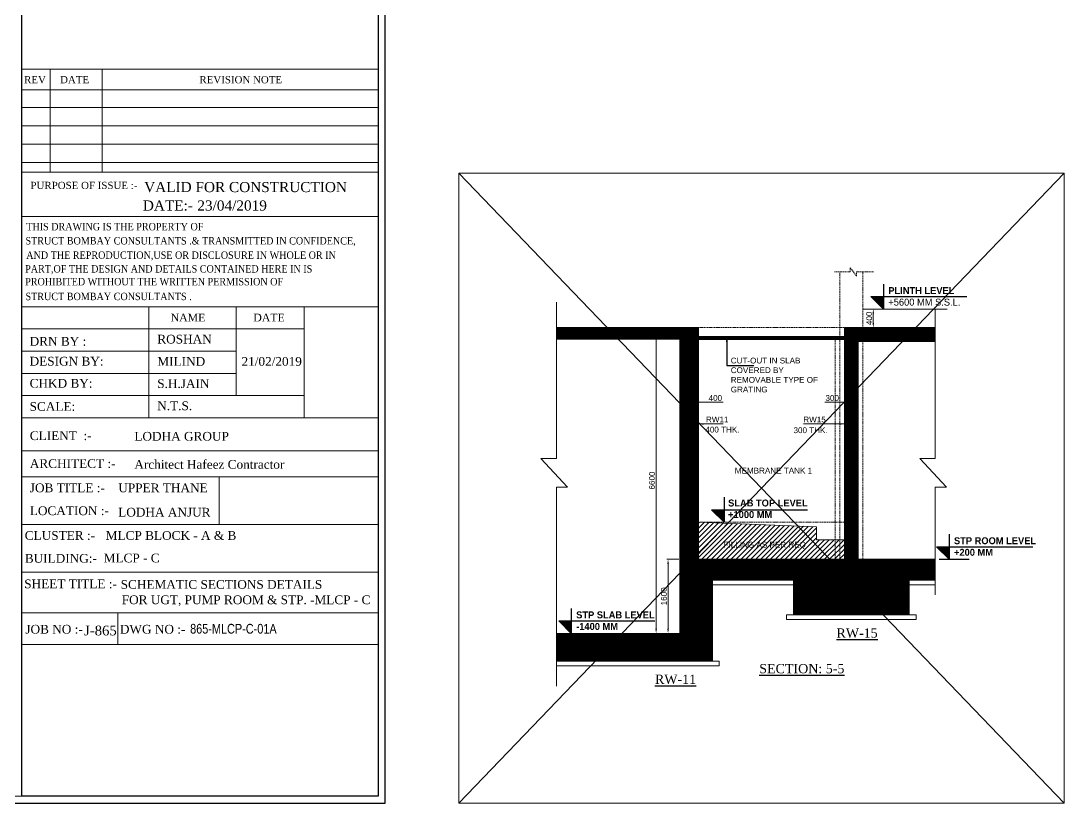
# Model space of a CAD drawing. Header units: millimetres. Extents: x 99112 to 332273, y 431815 to 552227.
# Drawn here: x 298175 to 320693, y 500672 to 517557 of the extents above; entities that cross this region are included whole.
import ezdxf

# ---------------------------------------------------------------- set-up
doc = ezdxf.new("R2010")
doc.units = ezdxf.units.MM
doc.header["$LTSCALE"] = 100
doc.header["$MEASUREMENT"] = 0
doc.linetypes.add('HIDDEN', pattern=[0.375, 0.25, -0.125])
for name, color, linetype in [('03_ALL SECTIONS.$0$WD-DIM', 251, 'Continuous'), ('03_ALL SECTIONS.$0$WD-HATCH', 8, 'Continuous'), ('03_ALL SECTIONS.$0$WD-SLAB', 6, 'Continuous'), ('SHEET', 7, 'Continuous')]:
    doc.layers.add(name, color=color, linetype=linetype)
for name, color, linetype, lineweight in [('CONCRETE', 7, 'Continuous', 20), ('D-sheet', 42, 'Continuous', 13), ('DIM', 8, 'Continuous', 13), ('MAIN TEXT', 6, 'Continuous', 30), ('S- LEVEL', 1, 'Continuous', 25), ('SHADE', 252, 'Continuous', 13), ('SUNK', 251, 'Continuous', 9), ('TEXT', 255, 'Continuous', 25)]:
    doc.layers.add(name, color=color, linetype=linetype, lineweight=lineweight)
doc.styles.add('03_ALL SECTIONS.$0$STD-100', font='', dxfattribs={"height": 200})
doc.styles.add('03_ALL SECTIONS.$0$STD-125', font='', dxfattribs={"height": 250})
doc.styles.add('ARIAL', font='arial.ttf')
doc.styles.add('STYLE3', font='times.ttf', dxfattribs={"width": 0.8, "height": 12})
doc.styles.add('TIMES NEW ROMAN', font='times.ttf', dxfattribs={"width": 0.8, "height": 12})
doc.styles.get('03_ALL SECTIONS.$0$STD-100').set_extended_font_data('Century Gothic')
doc.styles.get('03_ALL SECTIONS.$0$STD-125').set_extended_font_data('Century Gothic')
doc.dimstyles.new('03_ALL SECTIONS.$0$STD-100', dxfattribs={"dimtxt": 200, "dimasz": 100, "dimexe": 100, "dimexo": 0, "dimgap": 20, "dimtad": 0, "dimdec": 0, "dimzin": 0, "dimdsep": 46, "dimtxsty": '03_ALL SECTIONS.$0$STD-100', "dimblk": '03_ALL SECTIONS.$0$_ARCHTICK', "dimcen": 5, "dimdle": 100, "dimclrd": 256, "dimclrt": 4, "dimadec": 0, "dimazin": 0, "dimtfac": 1, "dimtdec": 0, "dimtofl": 0, "dimtmove": 1, "dimatfit": 3, "dimfxl": 0, "dimtolj": 1, "dimtzin": 0, "dimarcsym": 0})
doc.dimstyles.new('50', dxfattribs={"dimscale": 50, "dimtxt": 2.5, "dimasz": 2, "dimexe": 0.5, "dimexo": 0.5, "dimgap": 0.5, "dimtad": 1, "dimdec": 0, "dimzin": 3, "dimdsep": 46, "dimtxsty": 'ARIAL', "dimcen": 0, "dimdle": 1, "dimclrd": 256, "dimclre": 256, "dimclrt": 7, "dimadec": 0, "dimazin": 0, "dimtfac": 1, "dimtdec": 0, "dimtmove": 0, "dimatfit": 3, "dimfxl": 0, "dimtolj": 1, "dimtzin": 0, "dimlwd": -1, "dimlwe": -1, "dimarcsym": 0})

# ---------------------------------------------------------------- blocks, each defined once
blk = doc.blocks.new('*D464')
at = {"layer": 'DIM', "transparency": 16777216}
for p, q in [((312400, 509584), (312400, 509302)), ((312800, 509584), (312800, 509302)), ((312500, 509327), (312700, 509327)), ((312800, 509327), (313330, 509327))]:
    blk.add_line(p, q, dxfattribs=at)
for points in [[(312500, 509343), (312500, 509310), (312400, 509327)], [(312700, 509310), (312700, 509343), (312800, 509327)]]:
    blk.add_solid(points, dxfattribs=at)
at = {"layer": 'DIM', "color": 7, "transparency": 16777216, "insert": (313165, 509416), "char_height": 125, "attachment_point": 5, "style": 'ARIAL'}
blk.add_mtext('\\A1;400', dxfattribs=at)
blk = doc.blocks.new('*D462')
at = {"layer": 'DIM', "transparency": 16777216}
for p, q in [((312375, 505935), (312119, 505935)), ((312144, 505835), (312144, 504435)), ((312125, 504335), (312169, 504335))]:
    blk.add_line(p, q, dxfattribs=at)
for points in [[(312161, 505835), (312128, 505835), (312144, 505935)], [(312128, 504435), (312161, 504435), (312144, 504335)]]:
    blk.add_solid(points, dxfattribs=at)
at = {"layer": 'DIM', "color": 7, "transparency": 16777216, "insert": (312056, 505135), "char_height": 125, "attachment_point": 5, "rotation": 90, "style": 'ARIAL'}
blk.add_mtext('\\A1;1600', dxfattribs=at)
blk = doc.blocks.new('03_ALL SECTIONS.$0$A$C3CA661EA')
at = {"layer": 'S- LEVEL', "ltscale": 1000}
h = blk.add_hatch(color=67, dxfattribs=at)
h.dxf.hatch_style = 1
h.paths.add_polyline_path([(0, 300), (-300, 300), (0, 0)])
blk.add_lwpolyline([(0, 600), (0, 0), (-300, 300), (2004, 300)], dxfattribs=at)
blk = doc.blocks.new('*D463')
at = {"layer": 'DIM', "transparency": 16777216}
for p, q in [((315950, 509584), (315950, 509302)), ((316250, 509584), (316250, 509302)), ((315950, 509327), (315525, 509327)), ((316150, 509327), (316050, 509327))]:
    blk.add_line(p, q, dxfattribs=at)
for points in [[(316050, 509343), (316050, 509310), (315950, 509327)], [(316150, 509310), (316150, 509343), (316250, 509327)]]:
    blk.add_solid(points, dxfattribs=at)
at = {"layer": 'DIM', "color": 7, "transparency": 16777216, "insert": (315687, 509416), "char_height": 125, "attachment_point": 5, "style": 'ARIAL'}
blk.add_mtext('\\A1;300', dxfattribs=at)
blk = doc.blocks.new('03_ALL SECTIONS.$0$_ARCHTICK')
at = {"color": 0, "linetype": 'ByBlock', "const_width": 0.15}
blk.add_lwpolyline([(-0.5, -0.5), (0.5, 0.5)], dxfattribs=at)
blk = doc.blocks.new('*D465')
at = {"layer": 'DIM', "transparency": 16777216}
for p, q in [((312375, 510935), (311861, 510935)), ((311886, 510835), (311886, 504435)), ((312375, 504335), (311861, 504335))]:
    blk.add_line(p, q, dxfattribs=at)
for points in [[(311903, 510835), (311869, 510835), (311886, 510935)], [(311869, 504435), (311903, 504435), (311886, 504335)]]:
    blk.add_solid(points, dxfattribs=at)
at = {"layer": 'DIM', "color": 7, "transparency": 16777216, "insert": (311797, 507635), "char_height": 125, "attachment_point": 5, "rotation": 90, "style": 'ARIAL'}
blk.add_mtext('\\A1;6600', dxfattribs=at)
blk = doc.blocks.new('*D468')
at = {"layer": 'DIM', "transparency": 16777216}
for p, q in [((316375, 511336), (316598, 511336)), ((316573, 511236), (316573, 511035)), ((316375, 510935), (316598, 510935))]:
    blk.add_line(p, q, dxfattribs=at)
for points in [[(316590, 511236), (316557, 511236), (316573, 511336)], [(316557, 511035), (316590, 511035), (316573, 510935)]]:
    blk.add_solid(points, dxfattribs=at)
at = {"layer": 'DIM', "color": 7, "transparency": 16777216, "insert": (316485, 511136), "char_height": 125, "attachment_point": 5, "rotation": 90, "style": 'ARIAL'}
blk.add_mtext('\\A1;400', dxfattribs=at)

msp = doc.modelspace()

# ---------------------------------------------------------------- hatches: boundary and pattern name
at = {"layer": '03_ALL SECTIONS.$0$WD-HATCH', "ltscale": 1000}
h = msp.add_hatch(dxfattribs=at)
h.set_pattern_fill('LINE', color=256, scale=100, angle=90)
h.set_pattern_definition([(90, (472787.521, -1037614.597), (-12.5, 8e-16), [])])
h.paths.add_polyline_path([(315949.2, 510735.4), (312801.2, 510735.4), (312801.2, 510686.4), (315949.2, 510686.4)])
at = {"layer": 'SHADE'}
h = msp.add_hatch(dxfattribs=at)
h.set_pattern_fill('ANSI31', color=256, scale=100, style=0)
h.set_pattern_definition([(45, (196862.697, 492928.726), (-8.8388348, 8.8388348), [])])
h.paths.add_polyline_path([(313100.2, 505485.4), (314850.2, 505485.4), (314850.2, 504735.4), (317350.2, 504735.4), (317350.2, 505485.4), (317912.3, 505485.4), (317912.3, 505935.4), (316250.2, 505935.4), (316250.2, 510635.4), (317912.3, 510635.4), (317912.3, 510935.4), (315950.2, 510935.4), (315950.2, 505935.4), (312800.2, 505935.4), (312800.2, 510935.4), (309734.1, 510935.4), (309734.1, 510685.4), (312400.2, 510685.4), (312400.2, 504335.4), (309734.1, 504335.4), (309734.1, 503735.4), (313100.2, 503735.4)])
h = msp.add_hatch(dxfattribs=at)
h.set_pattern_fill('ANSI31', color=256, scale=600, style=0)
h.set_pattern_definition([(45, (429823.376, 1002074.45), (-53.033009, 53.033009), [])])
h.paths.add_polyline_path([(315950.2, 506355.4), (315350.2, 506355.4), (315350.2, 506635.4), (312800.2, 506735.4), (312800.2, 505935.4), (315950.2, 505935.4)])

# ---------------------------------------------------------------- linework, layer by layer
at = {"color": 5}
msp.add_lwpolyline([(250972, 500671.7), (306038.6, 500671.7), (306038.6, 539653.5), (250972, 539653.5)], close=True, dxfattribs=at)
at = {"color": 0, "linetype": 'ByBlock'}
msp.add_lwpolyline([(298193, 539503.5), (305888.6, 539503.5), (305888.6, 500821.7), (298193, 500821.7)], close=True, dxfattribs=at)
at = {"layer": '03_ALL SECTIONS.$0$WD-SLAB', "color": 8, "ltscale": 1000, "elevation": 389.1}
msp.add_lwpolyline([(315949.2, 510735.4), (312801.2, 510735.4), (312801.2, 510686.4), (315949.2, 510686.4)], close=True, dxfattribs=at)
at = {"layer": 'CONCRETE', "color": 8, "linetype": 'HIDDEN', "lineweight": 13}
for p, q in [((315850.2, 505935.4, 389.1), (315850.2, 512139.2, 389.1)), ((316350.2, 510935.4, 389.1), (316350.2, 512139.2, 389.1)), ((315750.2, 505935.4, 389.1), (315750.2, 510686.4, 389.1)), ((316350.2, 505935.4, 389.1), (316350.2, 510635.4, 389.1))]:
    msp.add_line(p, q, dxfattribs=at)
at = {"layer": 'CONCRETE'}
for p, q in [((316350.2, 511335.8, 389.1), (318169, 511335.8)), ((309734.1, 510935.4, 389.1), (312800.2, 510935.4, 389.1)), ((312800.2, 510935.4, 389.1), (312800.2, 505935.4, 389.1)), ((315950.2, 510935.4, 389.1), (315950.2, 506710.4, 389.1)), ((315950.2, 510935.4, 389.1), (315950.2, 505935.4, 389.1)), ((315950.2, 510935.4, 389.1), (317912.3, 510935.4, 389.1)), ((309734.1, 510685.4, 389.1), (312400.2, 510685.4, 389.1)), ((312400.2, 510685.4, 389.1), (312400.2, 504335.4, 389.1)), ((316250.2, 510635.4, 389.1), (316250.2, 505935.4, 389.1)), ((316250.2, 510635.4, 389.1), (317912.3, 510635.4, 389.1)), ((315350.2, 506635.4, 389.1), (312800.2, 506735.4, 389.1)), ((315350.2, 506635.4, 389.1), (315350.2, 506355.4, 389.1)), ((315950.2, 506355.4, 389.1), (315350.2, 506355.4, 389.1)), ((315950.2, 505935.4, 389.1), (312800.2, 505935.4, 389.1)), ((312964, 505935.4, 389.1), (315950.2, 505935.4, 389.1)), ((317912.3, 505935.4), (316250.2, 505935.4, 389.1)), ((316250.2, 505935.4, 389.1), (317178.8, 505935.4, 389.1)), ((313100.2, 505485.4, 389.1), (313100.2, 503735.4, 389.1)), ((314850.2, 505485.4, 247.6), (313100.2, 505485.4, 389.1)), ((314850.2, 505385.4, 389.1), (313100.2, 505385.4, 389.1)), ((314850.2, 504735.4, 389.1), (314850.2, 505485.4, 389.1)), ((317912.3, 505485.4), (317350.2, 505485.4, 45.5)), ((317350.2, 504735.4, 389.1), (317350.2, 505485.4, 389.1)), ((317912.3, 505385.4), (317350.2, 505385.4)), ((317500.2, 504735.4, 389.1), (314700.2, 504735.4, 389.1)), ((314700.2, 504635.4, 389.1), (314700.2, 504735.4, 389.1)), ((314700.2, 504635.4, 389.1), (317500.2, 504635.4, 389.1)), ((317500.2, 504635.4, 389.1), (317500.2, 504735.4, 389.1)), ((309734.1, 504335.4, 389.1), (312400.2, 504335.4, 389.1)), ((309734.1, 503735.4, 389.1), (313250.2, 503735.4, 389.1)), ((313250.2, 503735.4, 389.1), (313250.2, 503635.4, 389.1)), ((313250.2, 503635.4, 389.1), (309734.1, 503635.4, 389.1))]:
    msp.add_line(p, q, dxfattribs=at)
at = {"layer": 'CONCRETE', "color": 8, "linetype": 'HIDDEN', "lineweight": 13, "elevation": 389.1}
msp.add_lwpolyline([(315732.9, 512139.2), (316077.1, 512139.2), (316077.1, 512226.2), (316212.3, 512049.4), (316212.3, 512139.2), (316576.9, 512139.2)], dxfattribs=at)
at = {"layer": 'CONCRETE'}
for points in [[(309734.1, 511483.9), (309734.1, 508111.7), (309399.9, 508111.7), (309976.1, 507489), (309734.1, 507489), (309734.1, 503195.3)], [(317912.3, 511335.8), (317912.3, 508111.7), (317578.1, 508111.7), (318154.3, 507489), (317912.3, 507489), (317912.3, 505170.2)]]:
    msp.add_lwpolyline(points, dxfattribs=at)
at = {"layer": 'CONCRETE', "elevation": 389.1}
msp.add_lwpolyline([(313100.2, 505485.4), (314850.2, 505485.4), (314850.2, 505385.4), (313100.2, 505385.4)], close=True, dxfattribs=at)
at = {"layer": 'D-sheet'}
for p, q in [((298193, 516512.2, 0), (305888.6, 516512.2, 0)), ((298193, 516512.2, 0), (305888.6, 516512.2, 0)), ((298809.7, 514291.1, 0), (298809.7, 516512.2, 0)), ((299933, 514291.1, 0), (299933, 516512.2, 0)), ((298193, 516068, 0), (305888.6, 516068, 0)), ((298193, 516068, 0), (305888.6, 516068, 0)), ((298193, 515685.9, 0), (305888.6, 515685.9, 0)), ((298193, 515289.4, 0), (305888.6, 515289.4, 0)), ((298193, 514893, 0), (305888.6, 514893, 0)), ((298193, 514496.6, 0), (305888.6, 514496.6, 0)), ((298193, 514291.1, 0), (305888.6, 514291.1, 0)), ((298193, 514291.1, 0), (305888.6, 514291.1, 0)), ((298193, 513331.2, 0), (305888.6, 513331.2, 0)), ((298193, 511385.4), (305888.6, 511385.4)), ((298193, 511385.4), (305888.6, 511385.4)), ((300939.1, 511385.4), (300939.1, 508990.8)), ((302818.4, 511385.4), (302818.4, 509469.7)), ((304286.1, 511385.4), (304286.1, 508990.8)), ((304286.1, 510906.5), (298193, 510906.5)), ((298193, 510906.5), (304286.1, 510906.5)), ((302818.4, 510427.6), (298193, 510427.6)), ((302818.4, 509948.7), (298193, 509948.7)), ((304286.1, 509469.7), (298193, 509469.7)), ((298193, 508990.8), (305888.6, 508990.8)), ((298193, 508990.8), (305888.6, 508990.8)), ((298193, 508277.9), (305888.6, 508277.9)), ((298193, 507712.4, 0), (305888.6, 507712.4, 0)), ((298193, 506685), (305888.6, 506685)), ((298193, 506685, 0), (305888.6, 506685, 0)), ((298193, 505657.6), (305888.6, 505657.6)), ((298193, 504780.4, 0), (305888.6, 504780.4, 0)), ((300269.2, 504780.4, 0), (300269.2, 504098.9, 0)), ((298193, 504098.9, 0), (305888.6, 504098.9, 0))]:
    msp.add_line(p, q, dxfattribs=at)
at = {"layer": 'DIM'}
for p, q in [((320692.7, 514270.2), (307629.7, 500671.7)), ((307629.7, 514270.2), (320692.7, 500671.7)), ((302456.3, 507712.4, 0), (302456.3, 506685))]:
    msp.add_line(p, q, dxfattribs=at)
msp.add_lwpolyline([(307629.7, 514270.2), (320692.7, 514270.2), (320692.7, 500671.7), (307629.7, 500671.7)], close=True, dxfattribs=at)
at = {"layer": 'S- LEVEL', "ltscale": 1000}
msp.add_line((317992.7, 505935.4), (318642.6, 505935.4), dxfattribs=at)
at = {"layer": 'SHADE', "linetype": 'HIDDEN'}
for p, q in [((312800.2, 510935.4, 389.1), (315950.2, 510935.4, 389.1)), ((312800.2, 506735.4, 389.1), (315950.2, 506735.4, 389.1))]:
    msp.add_line(p, q, dxfattribs=at)
at = {"layer": 'SUNK', "color": 6}
msp.add_lwpolyline([(251122, 500821.7), (305888.6, 500821.7), (305888.6, 539503.5), (251122, 539503.5)], close=True, dxfattribs=at)

# ---------------------------------------------------------------- block references
at = {"layer": 'S- LEVEL', "ltscale": 1000, "xscale": 0.8999999999999999, "yscale": 0.8999999999999999, "zscale": 0.8999999999999999}
for p in [(316792.5, 511335.8, 389.1), (313353, 506735.4, 389.1), (318209.9, 505935.4, 389.1), (310055, 504335.4, 389.1)]:
    msp.add_blockref('03_ALL SECTIONS.$0$A$C3CA661EA', p, dxfattribs=at)

# ---------------------------------------------------------------- texts
at = {"layer": 'MAIN TEXT', "style": 'TIMES NEW ROMAN'}
for s, p in [('%%URW-15', (315779.3, 504243.7, 388.2)), ('%%USECTION: 5-5', (314112, 503475, -0.9)), ('%%URW-11', (311861, 503245.7, 388.2))]:
    msp.add_text(s, height=200, rotation=0.00358, dxfattribs=at).set_placement(p)
at = {"layer": 'S- LEVEL', "ltscale": 1000, "char_height": 150, "attachment_point": 1, "style": '03_ALL SECTIONS.$0$STD-125'}
for s, insert, width in [('{\\fCentury Gothic|b1|i0|c0|p34;\\C1;PLINTH LEVEL\\P}+5600 MM S.S.L.{\\fCentury Gothic|b1|i0|c0|p34; \\P }', (316898, 511810.7, 389.1), 3235.745), ('{\\fCentury Gothic|b1|i0|c0|p34;\\C1;SLAB TOP LEVEL \\C256;+1000 MM }', (313439.9, 507225, 389.1), 1946.058), ('{\\fCentury Gothic|b1|i0|c0|p34;\\C1;STP ROOM\\C256; \\C1;LEVEL\\C256; \\P+200 MM }', (318315.5, 506410.4, 389.1), 3235.745), ('{\\fCentury Gothic|b1|i0|c0|p34;\\C1;STP SLAB\\C256; \\C1;LEVEL\\C256; \\P-1400 MM }', (310160.5, 504810.4, 389.1), 3235.745)]:
    msp.add_mtext(s, dxfattribs=dict(at, insert=insert, width=width))
at = {"layer": 'SHEET', "style": 'STYLE3'}
for s, height, p in [('REV', 155.84, (298244.6, 516209.8, 0)), ('DATE', 155.84, (299021.3, 516209.8, 0)), ('REVISION NOTE', 155.84, (302028.3, 516209.8, 0)), ('PURPOSE OF ISSUE :-', 155.84, (298382, 513927.4, 0)), ('NAME', 168.19, (301408.4, 511068.8)), ('DATE', 168.19, (303192.8, 511068.8)), ('DRN BY :', 189.21, (298363.5, 510545.2)), ('DESIGN BY:', 189.21, (298363.5, 510116)), ('CHKD BY:', 189.21, (298363.5, 509638.9)), ('SCALE:', 189.21, (298363.5, 509139.5)), ('CLIENT  :-', 189.21, (298368.1, 508508.3)), ('ARCHITECT :-', 189.209, (298368.1, 507905.8)), ('JOB TITLE :-', 189.209, (298368.1, 507382.2, 0)), ('LOCATION :-', 189.209, (298368.1, 506888.2, 0)), ('CLUSTER :-', 189.21, (298259.6, 506354.8, 0)), ('BUILDING:-', 189.21, (298259.6, 505860.8, 0)), ('SHEET TITLE :-', 189.209, (298247.7, 505309.9, 0)), ('JOB NO :-', 189.21, (298272.4, 504330.5, 0)), ('DWG NO :-', 189.21, (300312.6, 504330.5))]:
    msp.add_text(s, height=height, dxfattribs=at).set_placement(p)
at = {"layer": 'SHEET', "color": 6, "style": 'STYLE3'}
for s, height, p in [('VALID FOR CONSTRUCTION', 218.177, (300836.6, 513860.8)), ('DATE:- ', 218.18, (300808, 513462.3)), ('23/04/2019', 218.18, (301983.9, 513462.3))]:
    msp.add_text(s, height=height, dxfattribs=at).set_placement(p)
at = {"layer": 'SHEET', "color": 4}
for s, height, style, width, p in [('THIS DRAWING IS THE PROPERTY OF ', 160.463, 'STYLE3', 0.9, (298290.8, 513035.3, 0)), ('STRUCT BOMBAY CONSULTANTS .& TRANSMITTED IN CONFIDENCE,', 160.463, 'STYLE3', 0.9, (298275, 512730.1, 0)), ('AND THE REPRODUCTION,USE OR DISCLOSURE IN WHOLE OR IN', 160.463, 'STYLE3', 0.9, (298290.8, 512420.1, 0)), ('PART,OF THE DESIGN AND DETAILS CONTAINED HERE IN IS', 160.463, 'STYLE3', 0.9, (298267, 512124.4, 0)), ('PROHIBITED WITHOUT THE WRITTEN PERMISSION OF', 160.463, 'STYLE3', 0.9, (298267, 511847.5, 0)), ('STRUCT BOMBAY CONSULTANTS .', 160.463, 'STYLE3', 0.9, (298275, 511528.3, 0)), ('865-MLCP-C-01A', 210.232, 'ARIAL', 0.8, (301828.8, 504330.5))]:
    msp.add_text(s, height=height, dxfattribs=dict(at, style=style, width=width)).set_placement(p)
at = {"layer": 'SHEET', "color": 4, "style": 'STYLE3'}
for s, height, p in [('ROSHAN', 189.21, (301120.3, 510592.3)), ('MILIND', 189.21, (301121.3, 510111)), ('21/02/2019', 189.21, (302937.6, 510111)), ('S.H.JAIN', 189.21, (301118.2, 509632)), ('N.T.S.', 189.21, (301118.2, 509153.1)), ('LODHA GROUP', 189.209, (300624.3, 508495.4, 0)), ('Architect Hafeez Contractor', 189.209, (300624.3, 507888.9)), ('UPPER THANE', 189.209, (300278.3, 507382.2)), ('LODHA ANJUR', 189.209, (300275.6, 506856.7)), ('MLCP BLOCK - A & B', 189.209, (300007, 506354.8, 0)), ('MLCP - C ', 189.21, (299962.6, 505867.9, 0)), ('SCHEMATIC SECTIONS DETAILS', 189.209, (300329.4, 505297.7, 0)), ('FOR UGT, PUMP ROOM & STP. -MLCP - C', 189.209, (300352, 504966, 0)), ('J-865', 210.23, (299539.5, 504292.7, 0))]:
    msp.add_text(s, height=height, dxfattribs=at).set_placement(p)
at = {"layer": 'TEXT', "style": 'ARIAL'}
for s, rotation, p in [('RW11', 0, (312962.7, 508889.4, 389.1)), ('RW15', 360, (315063.2, 508889.4, 389.1)), ('400 THK.', 0, (312949.1, 508671.7, 389.1)), ('300 THK.', 0, (314852.1, 508658.3, 389.1)), ('MEMBRANE TANK 1', 0, (313584.5, 507786.3, 389.1)), ('FILLING AS PER REQ.', 0, (313342.9, 506188.6, 389.1))]:
    msp.add_text(s, height=125, rotation=rotation, dxfattribs=at).set_placement(p)
at = {"layer": 'TEXT', "insert": (313497.3, 510287.2, 389.1), "char_height": 125, "width": 2031.56, "attachment_point": 1, "rotation": 0, "style": 'ARIAL'}
msp.add_mtext('CUT-OUT IN SLAB COVERED BY REMOVABLE TYPE OF GRATING', dxfattribs=at)

# ---------------------------------------------------------------- dimensions: what is measured, and where the dimension line sits
at = {"layer": 'DIM'}
for base, p1, p2, angle, picture, middle in [((316573.4, 510935.4), (316350.2, 511335.8, 389.1), (316350.2, 510935.4, 389.1), 90, '*D468', (316484.6, 511135.6)), ((311886, 504335.4, 389.1), (312400.2, 510935.4, 389.1), (312400.2, 504335.4, 389.1), 90, '*D465', (311797.2, 507635.4, 389.1)), ((315950.2, 509326.7, 389.1), (316250.2, 509608.8, 389.1), (315950.2, 509608.8, 389.1), 180, '*D463', (315687.4, 509415.6, 389.1)), ((312144.4, 504335.4, 389.1), (312400.2, 505935.4, 389.1), (312100.2, 504335.4, 389.1), 90, '*D462', (312055.6, 505135.4, 389.1))]:
    dim = msp.add_linear_dim(base=base, p1=p1, p2=p2, angle=angle, dimstyle='50', dxfattribs=at)
    dim.commit()
    dim.dimension.update_dxf_attribs({"geometry": picture, "text_midpoint": middle})
dim = msp.add_linear_dim(base=(312800.2, 509326.7, 389.1), p1=(312400.2, 509608.8, 389.1), p2=(312800.2, 509608.8, 389.1), dimstyle='50', override={"dimtmove": 1}, dxfattribs=at)
dim.commit()
dim.dimension.update_dxf_attribs({"geometry": '*D464', "text_midpoint": (313164.9, 509285.7, 389.1), "dimtype": 160})

# ---------------------------------------------------------------- leaders
at = {"layer": '03_ALL SECTIONS.$0$WD-DIM', "color": 5, "ltscale": 1000}
msp.add_leader([(313409.1, 510726.3, 389.1), (313409.1, 510118.2, 389.1), (313993.4, 510118.2, 389.1)], dimstyle='03_ALL SECTIONS.$0$STD-100', dxfattribs=at)
at = {"layer": 'DIM'}
for points in [[(312811.6, 508855.6, 389.1), (313336.7, 508855.6, 389.1)], [(315950.2, 508855.6, 389.1), (315065.7, 508855.6, 389.1)]]:
    msp.add_leader(points, dimstyle='50', override={"dimgap": 0.5, "dimtad": 0}, dxfattribs=at)

doc.saveas('drawing.dxf')
